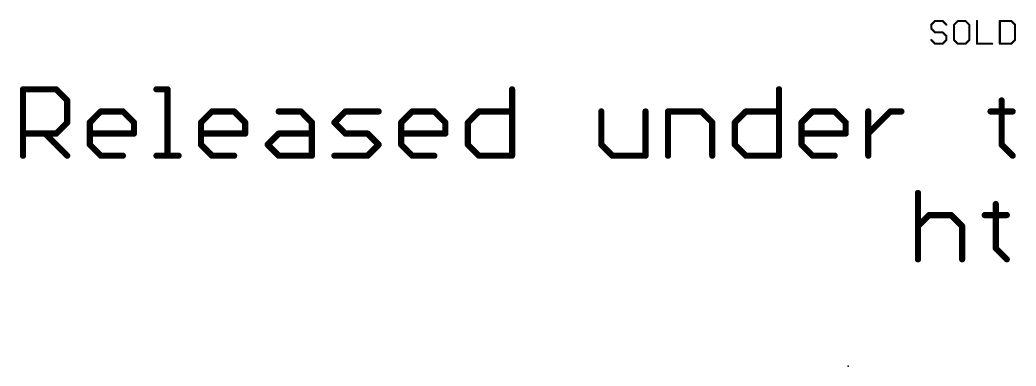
# Model space of a CAD drawing. Extents: x -25 to 82, y -12 to 21.
# Drawn here: x -25.4 to -0.96, y -8.89 to -0.41 of the extents above; entities that cross this region are included whole.
import ezdxf

# ---------------------------------------------------------------- set-up
doc = ezdxf.new("R2010")
doc.units = 0
for name, color, linetype in [('23', 53, 'CONTINUOUS'), ('27', 253, 'CONTINUOUS'), ('51', 53, 'CONTINUOUS')]:
    doc.layers.add(name, color=color, linetype=linetype)

msp = doc.modelspace()

# ---------------------------------------------------------------- linework, layer by layer
at = {"layer": '23'}
msp.add_point((-5.08, -8.89), dxfattribs=at)
at = {"layer": '27', "const_width": 0.0508}
for points in [[(-2.9484, -0.4313), (-3.0416, -0.5245)], [(-2.762, -0.4313), (-2.9484, -0.4313)], [(-2.6688, -0.5245), (-2.762, -0.4313)], [(-2.3871, -0.4313), (-2.4803, -0.5245)], [(-2.2007, -0.4313), (-2.3871, -0.4313)], [(-2.1074, -0.5245), (-2.2007, -0.4313)], [(-1.919, -0.4313), (-1.919, -0.9906)], [(-1.3577, -0.4313), (-1.3577, -0.9906)], [(-1.078, -0.4313), (-1.3577, -0.4313)], [(-0.9848, -0.5245), (-1.078, -0.4313)], [(-3.0416, -0.5245), (-3.0416, -0.6178)], [(-3.0416, -0.6178), (-2.9484, -0.711)], [(-2.9484, -0.711), (-2.762, -0.711)], [(-2.762, -0.711), (-2.6688, -0.8042)], [(-2.4803, -0.5245), (-2.4803, -0.8974)], [(-2.1074, -0.8974), (-2.1074, -0.5245)], [(-0.9848, -0.8974), (-0.9848, -0.5245)], [(-2.9484, -0.9906), (-3.0416, -0.8974)], [(-2.762, -0.9906), (-2.9484, -0.9906)], [(-2.6688, -0.8974), (-2.762, -0.9906)], [(-2.6688, -0.8042), (-2.6688, -0.8974)], [(-2.4803, -0.8974), (-2.3871, -0.9906)], [(-2.3871, -0.9906), (-2.2007, -0.9906)], [(-2.2007, -0.9906), (-2.1074, -0.8974)], [(-1.919, -0.9906), (-1.5461, -0.9906)], [(-1.3577, -0.9906), (-1.078, -0.9906)], [(-1.078, -0.9906), (-0.9848, -0.8974)]]:
    msp.add_lwpolyline(points, dxfattribs=at)
at = {"layer": '27', "const_width": 0.0254}
for points in [[(-2.9484, -0.4186, 1), (-2.9484, -0.444)], [(-2.9394, -0.4403, 1), (-2.9574, -0.4223)], [(-2.753, -0.4223, 1), (-2.7709, -0.4403)], [(-2.762, -0.444, 1), (-2.762, -0.4186)], [(-2.3871, -0.4186, 1), (-2.3871, -0.444)], [(-2.3781, -0.4403, 1), (-2.3961, -0.4223)], [(-2.1917, -0.4223, 1), (-2.2096, -0.4403)], [(-2.2007, -0.444, 1), (-2.2007, -0.4186)], [(-1.9063, -0.4313, 1), (-1.9317, -0.4313)], [(-1.345, -0.4313, 1), (-1.3704, -0.4313)], [(-1.3577, -0.4186, 1), (-1.3577, -0.444)], [(-1.0691, -0.4223, 1), (-1.087, -0.4403)], [(-1.078, -0.444, 1), (-1.078, -0.4186)], [(-3.0289, -0.5245, 1), (-3.0543, -0.5245)], [(-3.0506, -0.5156, 1), (-3.0326, -0.5335)], [(-3.0326, -0.6088, 1), (-3.0506, -0.6267)], [(-3.0543, -0.6178, 1), (-3.0289, -0.6178)], [(-2.9484, -0.6983, 1), (-2.9484, -0.7237)], [(-2.9574, -0.7199, 1), (-2.9394, -0.702)], [(-2.753, -0.702, 1), (-2.7709, -0.7199)], [(-2.762, -0.7237, 1), (-2.762, -0.6983)], [(-2.6777, -0.5335, 1), (-2.6598, -0.5156)], [(-2.4676, -0.5245, 1), (-2.493, -0.5245)], [(-2.4893, -0.5156, 1), (-2.4713, -0.5335)], [(-2.0947, -0.5245, 1), (-2.1201, -0.5245)], [(-2.1164, -0.5335, 1), (-2.0985, -0.5156)], [(-0.9721, -0.5245, 1), (-0.9975, -0.5245)], [(-0.9938, -0.5335, 1), (-0.9758, -0.5156)], [(-3.0326, -0.8884, 1), (-3.0506, -0.9064)], [(-2.9484, -0.9779, 1), (-2.9484, -1.0033)], [(-2.9574, -0.9996, 1), (-2.9394, -0.9816)], [(-2.7709, -0.9816, 1), (-2.753, -0.9996)], [(-2.762, -1.0033, 1), (-2.762, -0.9779)], [(-2.6561, -0.8042, 1), (-2.6815, -0.8042)], [(-2.6815, -0.8974, 1), (-2.6561, -0.8974)], [(-2.6777, -0.8132, 1), (-2.6598, -0.7952)], [(-2.6598, -0.9064, 1), (-2.6777, -0.8884)], [(-2.4713, -0.8884, 1), (-2.4893, -0.9064)], [(-2.493, -0.8974, 1), (-2.4676, -0.8974)], [(-2.3871, -0.9779, 1), (-2.3871, -1.0033)], [(-2.3961, -0.9996, 1), (-2.3781, -0.9816)], [(-2.2096, -0.9816, 1), (-2.1917, -0.9996)], [(-2.2007, -1.0033, 1), (-2.2007, -0.9779)], [(-2.1201, -0.8974, 1), (-2.0947, -0.8974)], [(-2.0985, -0.9064, 1), (-2.1164, -0.8884)], [(-1.919, -0.9779, 1), (-1.919, -1.0033)], [(-1.5461, -1.0033, 1), (-1.5461, -0.9779)], [(-1.3577, -0.9779, 1), (-1.3577, -1.0033)], [(-1.087, -0.9816, 1), (-1.0691, -0.9996)], [(-1.078, -1.0033, 1), (-1.078, -0.9779)], [(-0.9975, -0.8974, 1), (-0.9721, -0.8974)], [(-0.9758, -0.9064, 1), (-0.9938, -0.8884)], [(-1.9317, -0.9906, 1), (-1.9063, -0.9906)], [(-1.3704, -0.9906, 1), (-1.345, -0.9906)]]:
    msp.add_lwpolyline(points, format="xyb", dxfattribs=at)
at = {"layer": '51', "const_width": 0.1524}
for points in [[(-25.3238, -3.7338), (-25.3238, -2.1068)], [(-25.3238, -2.1068), (-24.5103, -2.1068)], [(-24.5103, -2.1068), (-24.2391, -2.378)], [(-22.0495, -2.1068), (-21.7783, -2.1068)], [(-21.7783, -2.1068), (-21.7783, -3.7338)], [(-13.3248, -2.1068), (-13.3248, -3.7338)], [(-6.7761, -2.1068), (-6.7761, -3.7338)], [(-24.2391, -2.378), (-24.2391, -2.9203)], [(-1.3139, -2.378), (-1.3139, -3.4626)], [(-23.6866, -2.9203), (-23.4155, -2.6491)], [(-23.4155, -2.6491), (-22.8732, -2.6491)], [(-22.8732, -2.6491), (-22.602, -2.9203)], [(-20.9581, -2.9203), (-20.6869, -2.6491)], [(-20.6869, -2.6491), (-20.1446, -2.6491)], [(-20.1446, -2.6491), (-19.8734, -2.9203)], [(-19.0497, -2.6491), (-18.5074, -2.6491)], [(-18.5074, -2.6491), (-18.2362, -2.9203)], [(-17.6837, -2.9203), (-17.4126, -2.6491)], [(-17.4126, -2.6491), (-16.5991, -2.6491)], [(-16.0466, -2.9203), (-15.7754, -2.6491)], [(-15.7754, -2.6491), (-15.2331, -2.6491)], [(-15.2331, -2.6491), (-14.9619, -2.9203)], [(-14.4094, -2.9203), (-14.1383, -2.6491)], [(-14.1383, -2.6491), (-13.3248, -2.6491)], [(-11.1351, -2.6491), (-11.1351, -3.4626)], [(-10.0505, -3.7338), (-10.0505, -2.6491)], [(-9.498, -3.7338), (-9.498, -2.6491)], [(-9.498, -2.6491), (-8.6845, -2.6491)], [(-8.6845, -2.6491), (-8.4133, -2.9203)], [(-7.8608, -2.9203), (-7.5896, -2.6491)], [(-7.5896, -2.6491), (-6.7761, -2.6491)], [(-6.2236, -2.9203), (-5.9525, -2.6491)], [(-5.9525, -2.6491), (-5.4102, -2.6491)], [(-5.4102, -2.6491), (-5.139, -2.9203)], [(-4.5865, -3.7338), (-4.5865, -2.6491)], [(-4.5865, -3.1915), (-4.0442, -2.6491)], [(-4.0442, -2.6491), (-3.773, -2.6491)], [(-1.585, -2.6491), (-1.0427, -2.6491)], [(-24.2391, -2.9203), (-24.5103, -3.1915)], [(-23.6866, -3.4626), (-23.6866, -2.9203)], [(-22.602, -2.9203), (-22.602, -3.1915)], [(-20.9581, -3.4626), (-20.9581, -2.9203)], [(-19.8734, -2.9203), (-19.8734, -3.1915)], [(-18.2362, -2.9203), (-18.2362, -3.7338)], [(-17.4126, -3.1915), (-17.6837, -2.9203)], [(-16.0466, -3.4626), (-16.0466, -2.9203)], [(-14.9619, -2.9203), (-14.9619, -3.1915)], [(-14.4094, -3.4626), (-14.4094, -2.9203)], [(-8.4133, -2.9203), (-8.4133, -3.7338)], [(-7.8608, -3.4626), (-7.8608, -2.9203)], [(-6.2236, -3.4626), (-6.2236, -2.9203)], [(-5.139, -2.9203), (-5.139, -3.1915)], [(-24.5103, -3.1915), (-25.3238, -3.1915)], [(-24.7815, -3.1915), (-24.2391, -3.7338)], [(-22.602, -3.1915), (-23.6866, -3.1915)], [(-19.8734, -3.1915), (-20.9581, -3.1915)], [(-19.3209, -3.4626), (-19.0497, -3.1915)], [(-19.0497, -3.1915), (-18.2362, -3.1915)], [(-16.8702, -3.1915), (-17.4126, -3.1915)], [(-16.5991, -3.4626), (-16.8702, -3.1915)], [(-14.9619, -3.1915), (-16.0466, -3.1915)], [(-5.139, -3.1915), (-6.2236, -3.1915)], [(-23.4155, -3.7338), (-23.6866, -3.4626)], [(-20.6869, -3.7338), (-20.9581, -3.4626)], [(-19.0497, -3.7338), (-19.3209, -3.4626)], [(-16.8702, -3.7338), (-16.5991, -3.4626)], [(-15.7754, -3.7338), (-16.0466, -3.4626)], [(-14.1383, -3.7338), (-14.4094, -3.4626)], [(-11.1351, -3.4626), (-10.864, -3.7338)], [(-7.5896, -3.7338), (-7.8608, -3.4626)], [(-5.9525, -3.7338), (-6.2236, -3.4626)], [(-1.3139, -3.4626), (-1.0427, -3.7338)], [(-22.8732, -3.7338), (-23.4155, -3.7338)], [(-22.0495, -3.7338), (-21.5072, -3.7338)], [(-20.1446, -3.7338), (-20.6869, -3.7338)], [(-18.2362, -3.7338), (-19.0497, -3.7338)], [(-17.6837, -3.7338), (-16.8702, -3.7338)], [(-15.2331, -3.7338), (-15.7754, -3.7338)], [(-13.3248, -3.7338), (-14.1383, -3.7338)], [(-10.864, -3.7338), (-10.0505, -3.7338)], [(-6.7761, -3.7338), (-7.5896, -3.7338)], [(-5.4102, -3.7338), (-5.9525, -3.7338)], [(-3.3666, -4.6468), (-3.3666, -6.2738)], [(-1.4583, -4.918), (-1.4583, -6.0026)], [(-3.3666, -5.4603), (-3.0955, -5.1891)], [(-3.0955, -5.1891), (-2.5532, -5.1891)], [(-2.5532, -5.1891), (-2.282, -5.4603)], [(-1.7295, -5.1891), (-1.1872, -5.1891)], [(-2.282, -5.4603), (-2.282, -6.2738)], [(-1.4583, -6.0026), (-1.1872, -6.2738)]]:
    msp.add_lwpolyline(points, dxfattribs=at)
at = {"layer": '51', "const_width": 0.0762}
for points in [[(-25.2857, -2.1068, 1), (-25.3619, -2.1068)], [(-25.3238, -2.0687, 1), (-25.3238, -2.1449)], [(-24.4834, -2.0799, 1), (-24.5372, -2.1338)], [(-24.5103, -2.1449, 1), (-24.5103, -2.0687)], [(-22.0495, -2.0687, 1), (-22.0495, -2.1449)], [(-21.7402, -2.1068, 1), (-21.8164, -2.1068)], [(-21.7783, -2.1449, 1), (-21.7783, -2.0687)], [(-13.2867, -2.1068, 1), (-13.3629, -2.1068)], [(-6.738, -2.1068, 1), (-6.8142, -2.1068)], [(-24.201, -2.378, 1), (-24.2772, -2.378)], [(-24.2661, -2.4049, 1), (-24.2122, -2.351)], [(-1.2758, -2.378, 1), (-1.352, -2.378)], [(-23.4155, -2.611, 1), (-23.4155, -2.6872)], [(-23.3885, -2.6761, 1), (-23.4424, -2.6222)], [(-22.8462, -2.6222, 1), (-22.9001, -2.6761)], [(-22.8732, -2.6872, 1), (-22.8732, -2.611)], [(-20.6869, -2.611, 1), (-20.6869, -2.6872)], [(-20.6599, -2.6761, 1), (-20.7138, -2.6222)], [(-20.1176, -2.6222, 1), (-20.1715, -2.6761)], [(-20.1446, -2.6872, 1), (-20.1446, -2.611)], [(-19.0497, -2.611, 1), (-19.0497, -2.6872)], [(-18.4805, -2.6222, 1), (-18.5343, -2.6761)], [(-18.5074, -2.6872, 1), (-18.5074, -2.611)], [(-17.4126, -2.611, 1), (-17.4126, -2.6872)], [(-17.3856, -2.6761, 1), (-17.4395, -2.6222)], [(-16.5991, -2.6872, 1), (-16.5991, -2.611)], [(-15.7754, -2.611, 1), (-15.7754, -2.6872)], [(-15.7485, -2.6761, 1), (-15.8024, -2.6222)], [(-15.2061, -2.6222, 1), (-15.26, -2.6761)], [(-15.2331, -2.6872, 1), (-15.2331, -2.611)], [(-14.1383, -2.611, 1), (-14.1383, -2.6872)], [(-14.1113, -2.6761, 1), (-14.1652, -2.6222)], [(-13.3248, -2.6872, 1), (-13.3248, -2.611)], [(-11.097, -2.6491, 1), (-11.1732, -2.6491)], [(-10.0124, -2.6491, 1), (-10.0886, -2.6491)], [(-9.4599, -2.6491, 1), (-9.5361, -2.6491)], [(-9.498, -2.611, 1), (-9.498, -2.6872)], [(-8.6575, -2.6222, 1), (-8.7114, -2.6761)], [(-8.6845, -2.6872, 1), (-8.6845, -2.611)], [(-7.5896, -2.611, 1), (-7.5896, -2.6872)], [(-7.5627, -2.6761, 1), (-7.6166, -2.6222)], [(-6.7761, -2.6872, 1), (-6.7761, -2.611)], [(-5.9525, -2.611, 1), (-5.9525, -2.6872)], [(-5.9255, -2.6761, 1), (-5.9794, -2.6222)], [(-5.3832, -2.6222, 1), (-5.4371, -2.6761)], [(-5.4102, -2.6872, 1), (-5.4102, -2.611)], [(-4.5484, -2.6491, 1), (-4.6246, -2.6491)], [(-4.0442, -2.611, 1), (-4.0442, -2.6872)], [(-4.0172, -2.6761, 1), (-4.0711, -2.6222)], [(-3.773, -2.6872, 1), (-3.773, -2.611)], [(-1.585, -2.611, 1), (-1.585, -2.6872)], [(-1.0427, -2.6872, 1), (-1.0427, -2.611)], [(-24.2772, -2.9203, 1), (-24.201, -2.9203)], [(-24.2122, -2.9472, 1), (-24.2661, -2.8934)], [(-23.6485, -2.9203, 1), (-23.7247, -2.9203)], [(-23.7136, -2.8934, 1), (-23.6597, -2.9472)], [(-22.5639, -2.9203, 1), (-22.6401, -2.9203)], [(-22.6289, -2.9472, 1), (-22.575, -2.8934)], [(-20.92, -2.9203, 1), (-20.9962, -2.9203)], [(-20.985, -2.8934, 1), (-20.9311, -2.9472)], [(-19.8353, -2.9203, 1), (-19.9115, -2.9203)], [(-19.9003, -2.9472, 1), (-19.8464, -2.8934)], [(-18.1981, -2.9203, 1), (-18.2743, -2.9203)], [(-18.2632, -2.9472, 1), (-18.2093, -2.8934)], [(-17.6568, -2.8934, 1), (-17.7107, -2.9472)], [(-17.7107, -2.8934, 1), (-17.6568, -2.9472)], [(-16.0085, -2.9203, 1), (-16.0847, -2.9203)], [(-16.0735, -2.8934, 1), (-16.0196, -2.9472)], [(-14.9238, -2.9203, 1), (-15, -2.9203)], [(-14.9889, -2.9472, 1), (-14.935, -2.8934)], [(-14.3713, -2.9203, 1), (-14.4475, -2.9203)], [(-14.4364, -2.8934, 1), (-14.3825, -2.9472)], [(-8.3752, -2.9203, 1), (-8.4514, -2.9203)], [(-8.4402, -2.9472, 1), (-8.3864, -2.8934)], [(-7.8227, -2.9203, 1), (-7.8989, -2.9203)], [(-7.8877, -2.8934, 1), (-7.8339, -2.9472)], [(-6.1855, -2.9203, 1), (-6.2617, -2.9203)], [(-6.2506, -2.8934, 1), (-6.1967, -2.9472)], [(-5.1009, -2.9203, 1), (-5.1771, -2.9203)], [(-5.1659, -2.9472, 1), (-5.112, -2.8934)], [(-25.3238, -3.1534, 1), (-25.3238, -3.2296)], [(-24.7545, -3.1645, 1), (-24.8084, -3.2184)], [(-24.5372, -3.1645, 1), (-24.4834, -3.2184)], [(-24.5103, -3.2296, 1), (-24.5103, -3.1534)], [(-23.6866, -3.1534, 1), (-23.6866, -3.2296)], [(-22.6401, -3.1915, 1), (-22.5639, -3.1915)], [(-22.602, -3.2296, 1), (-22.602, -3.1534)], [(-20.9581, -3.1534, 1), (-20.9581, -3.2296)], [(-19.9115, -3.1915, 1), (-19.8353, -3.1915)], [(-19.8734, -3.2296, 1), (-19.8734, -3.1534)], [(-19.0497, -3.1534, 1), (-19.0497, -3.2296)], [(-19.0228, -3.2184, 1), (-19.0767, -3.1645)], [(-18.2362, -3.2296, 1), (-18.2362, -3.1534)], [(-17.4126, -3.1534, 1), (-17.4126, -3.2296)], [(-17.4395, -3.2184, 1), (-17.3856, -3.1645)], [(-16.8433, -3.1645, 1), (-16.8972, -3.2184)], [(-16.8702, -3.2296, 1), (-16.8702, -3.1534)], [(-16.0466, -3.1534, 1), (-16.0466, -3.2296)], [(-15, -3.1915, 1), (-14.9238, -3.1915)], [(-14.9619, -3.2296, 1), (-14.9619, -3.1534)], [(-6.2236, -3.1534, 1), (-6.2236, -3.2296)], [(-5.1771, -3.1915, 1), (-5.1009, -3.1915)], [(-5.139, -3.2296, 1), (-5.139, -3.1534)], [(-4.6134, -3.1645, 1), (-4.5595, -3.2184)], [(-23.6597, -3.4357, 1), (-23.7136, -3.4896)], [(-20.9311, -3.4357, 1), (-20.985, -3.4896)], [(-19.294, -3.4357, 1), (-19.3478, -3.4896)], [(-19.3478, -3.4357, 1), (-19.294, -3.4896)], [(-16.5721, -3.4896, 1), (-16.626, -3.4357)], [(-16.626, -3.4896, 1), (-16.5721, -3.4357)], [(-16.0196, -3.4357, 1), (-16.0735, -3.4896)], [(-14.3825, -3.4357, 1), (-14.4364, -3.4896)], [(-11.1082, -3.4357, 1), (-11.1621, -3.4896)], [(-7.8339, -3.4357, 1), (-7.8877, -3.4896)], [(-6.1967, -3.4357, 1), (-6.2506, -3.4896)], [(-1.2869, -3.4357, 1), (-1.3408, -3.4896)], [(-23.7247, -3.4626, 1), (-23.6485, -3.4626)], [(-23.4155, -3.6957, 1), (-23.4155, -3.7719)], [(-22.8732, -3.7719, 1), (-22.8732, -3.6957)], [(-22.0495, -3.6957, 1), (-22.0495, -3.7719)], [(-21.5072, -3.7719, 1), (-21.5072, -3.6957)], [(-20.9962, -3.4626, 1), (-20.92, -3.4626)], [(-20.6869, -3.6957, 1), (-20.6869, -3.7719)], [(-20.1446, -3.7719, 1), (-20.1446, -3.6957)], [(-19.0497, -3.6957, 1), (-19.0497, -3.7719)], [(-18.2362, -3.7719, 1), (-18.2362, -3.6957)], [(-17.6837, -3.6957, 1), (-17.6837, -3.7719)], [(-16.8702, -3.7719, 1), (-16.8702, -3.6957)], [(-16.0847, -3.4626, 1), (-16.0085, -3.4626)], [(-15.7754, -3.6957, 1), (-15.7754, -3.7719)], [(-15.2331, -3.7719, 1), (-15.2331, -3.6957)], [(-14.4475, -3.4626, 1), (-14.3713, -3.4626)], [(-14.1383, -3.6957, 1), (-14.1383, -3.7719)], [(-13.3248, -3.7719, 1), (-13.3248, -3.6957)], [(-11.1732, -3.4626, 1), (-11.097, -3.4626)], [(-10.864, -3.6957, 1), (-10.864, -3.7719)], [(-10.0505, -3.7719, 1), (-10.0505, -3.6957)], [(-7.8989, -3.4626, 1), (-7.8227, -3.4626)], [(-7.5896, -3.6957, 1), (-7.5896, -3.7719)], [(-6.7761, -3.7719, 1), (-6.7761, -3.6957)], [(-6.2617, -3.4626, 1), (-6.1855, -3.4626)], [(-5.9525, -3.6957, 1), (-5.9525, -3.7719)], [(-5.4102, -3.7719, 1), (-5.4102, -3.6957)], [(-1.352, -3.4626, 1), (-1.2758, -3.4626)], [(-25.3619, -3.7338, 1), (-25.2857, -3.7338)], [(-24.2661, -3.7607, 1), (-24.2122, -3.7069)], [(-23.4424, -3.7607, 1), (-23.3885, -3.7069)], [(-21.8164, -3.7338, 1), (-21.7402, -3.7338)], [(-20.7138, -3.7607, 1), (-20.6599, -3.7069)], [(-19.0767, -3.7607, 1), (-19.0228, -3.7069)], [(-18.2743, -3.7338, 1), (-18.1981, -3.7338)], [(-16.8972, -3.7069, 1), (-16.8433, -3.7607)], [(-15.8024, -3.7607, 1), (-15.7485, -3.7069)], [(-14.1652, -3.7607, 1), (-14.1113, -3.7069)], [(-13.3629, -3.7338, 1), (-13.2867, -3.7338)], [(-10.8909, -3.7607, 1), (-10.837, -3.7069)], [(-10.0886, -3.7338, 1), (-10.0124, -3.7338)], [(-9.5361, -3.7338, 1), (-9.4599, -3.7338)], [(-8.4514, -3.7338, 1), (-8.3752, -3.7338)], [(-7.6166, -3.7607, 1), (-7.5627, -3.7069)], [(-6.8142, -3.7338, 1), (-6.738, -3.7338)], [(-5.9794, -3.7607, 1), (-5.9255, -3.7069)], [(-4.6246, -3.7338, 1), (-4.5484, -3.7338)], [(-1.0696, -3.7607, 1), (-1.0158, -3.7069)], [(-3.3285, -4.6468, 1), (-3.4047, -4.6468)], [(-1.4202, -4.918, 1), (-1.4964, -4.918)], [(-3.0955, -5.151, 1), (-3.0955, -5.2272)], [(-3.0685, -5.2161, 1), (-3.1224, -5.1622)], [(-2.5262, -5.1622, 1), (-2.5801, -5.2161)], [(-2.5532, -5.2272, 1), (-2.5532, -5.151)], [(-1.7295, -5.151, 1), (-1.7295, -5.2272)], [(-1.1872, -5.2272, 1), (-1.1872, -5.151)], [(-3.3936, -5.4334, 1), (-3.3397, -5.4872)], [(-2.2439, -5.4603, 1), (-2.3201, -5.4603)], [(-2.3089, -5.4872, 1), (-2.255, -5.4334)], [(-1.4314, -5.9757, 1), (-1.4853, -6.0296)], [(-1.4964, -6.0026, 1), (-1.4202, -6.0026)], [(-3.4047, -6.2738, 1), (-3.3285, -6.2738)], [(-2.3201, -6.2738, 1), (-2.2439, -6.2738)], [(-1.2141, -6.3007, 1), (-1.1602, -6.2469)]]:
    msp.add_lwpolyline(points, format="xyb", dxfattribs=at)

doc.saveas('drawing.dxf')
